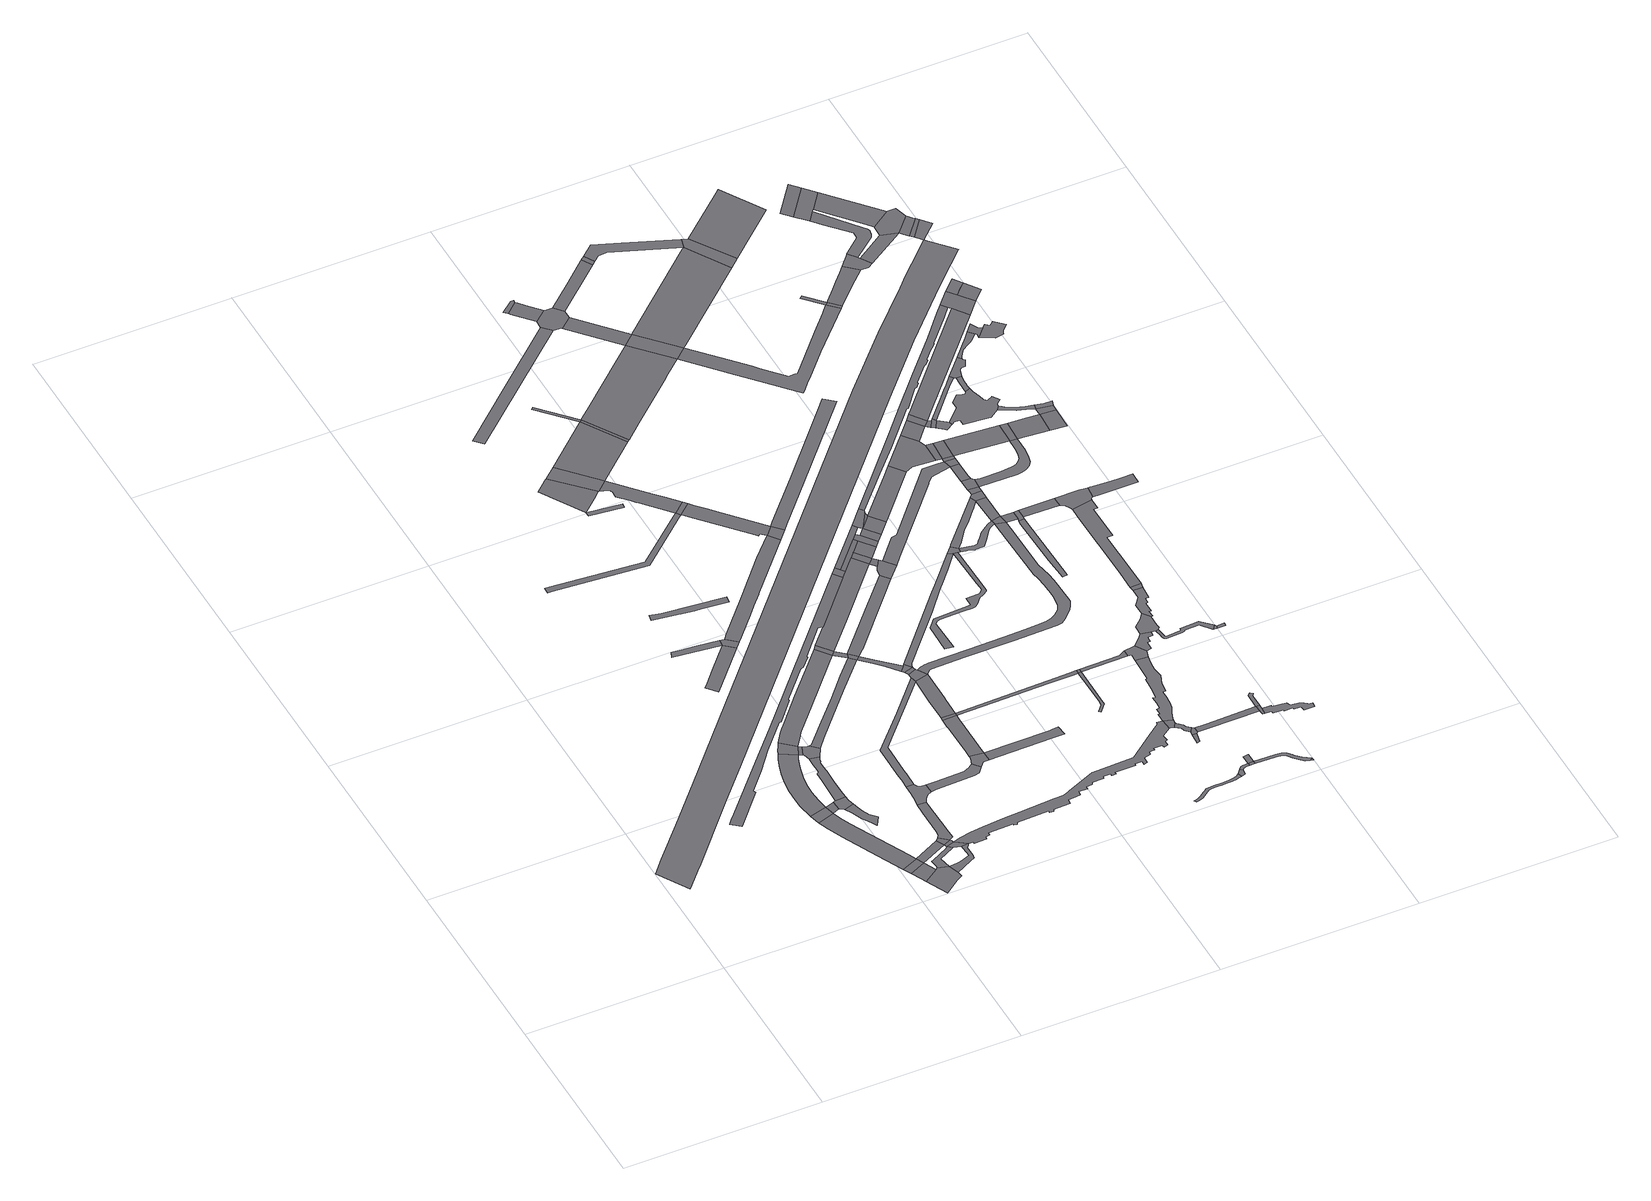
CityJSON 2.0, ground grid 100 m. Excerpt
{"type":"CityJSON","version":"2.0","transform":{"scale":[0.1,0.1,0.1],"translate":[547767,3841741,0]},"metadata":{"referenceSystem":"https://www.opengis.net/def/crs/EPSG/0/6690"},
"CityObjects":{
"road1":{"type":"Road","geometry":[{"type":"MultiSurface","lod":"1","boundaries":[[[0,1,2,3]]]}]},
"road2":{"type":"Road","attributes":{"RoadStructureAttribute.sectionType":"1"},"geometry":[{"type":"MultiSurface","lod":"1","boundaries":[[[4,5,6,3,2,7,8,9,10,11]]]}]},
"road3":{"type":"Road","attributes":{"RoadStructureAttribute.sectionType":"1"},"geometry":[{"type":"MultiSurface","lod":"1","boundaries":[[[12,0,3,13]]]}]},
"road4":{"type":"Road","geometry":[{"type":"MultiSurface","lod":"1","boundaries":[[[11,10,14,15]]]}]},
"road5":{"type":"Road","attributes":{"RoadStructureAttribute.sectionType":"1"},"geometry":[{"type":"MultiSurface","lod":"1","boundaries":[[[16,15,14,17,18,19]]]}]},
"road6":{"type":"Road","attributes":{"RoadStructureAttribute.sectionType":"1"},"geometry":[{"type":"MultiSurface","lod":"1","boundaries":[[[20,21,22,23,24,25,26,27,1,0,28,29,30,31,32,33,34,35]]]}]},
"road7":{"type":"Road","geometry":[{"type":"MultiSurface","lod":"1","boundaries":[[[36,19,18,37,38,39,40,41]]]}]},
"road8":{"type":"Road","geometry":[{"type":"MultiSurface","lod":"1","boundaries":[[[42,43,44,45,12,13,46,47,48]]]}]},
"road9":{"type":"Road","geometry":[{"type":"MultiSurface","lod":"1","boundaries":[[[49,50,51,52,53,54,55,56,57,58,59,48,47]]]}]},
"road10":{"type":"Road","attributes":{"RoadStructureAttribute.sectionType":"1"},"geometry":[{"type":"MultiSurface","lod":"1","boundaries":[[[60,61,62,63,64,65,45,44,66,67,68,69,70,71,72,73,74]]]}]},
"road11":{"type":"Road","geometry":[{"type":"MultiSurface","lod":"1","boundaries":[[[75,76,77,20,35,78]]]}]},
"road12":{"type":"Road","attributes":{"RoadStructureAttribute.sectionType":"1"},"geometry":[{"type":"MultiSurface","lod":"1","boundaries":[[[79,11,15,80]]]}]},
"road13":{"type":"Road","geometry":[{"type":"MultiSurface","lod":"1","boundaries":[[[81,82,83,84,85,86,87,36,41,88,89,90,91]]]}]},
"road14":{"type":"Road","geometry":[{"type":"MultiSurface","lod":"1","boundaries":[[[78,35,92,93]]]}]},
"road15":{"type":"Road","geometry":[{"type":"MultiSurface","lod":"1","boundaries":[[[94,93,92,95,60,74,96,97]]]}]},
"road16":{"type":"Road","geometry":[{"type":"MultiSurface","lod":"1","boundaries":[[[98,99,100,101,102,103,104,105,106,107,108,109,110,111,112,113,114,115,41,40]]]}]},
"road17":{"type":"Road","geometry":[{"type":"MultiSurface","lod":"1","boundaries":[[[116,79,80,117]]]}]},
"road18":{"type":"Road","attributes":{"RoadStructureAttribute.sectionType":"1"},"geometry":[{"type":"MultiSurface","lod":"1","boundaries":[[[118,117,80,81,119]]]}]},
"road19":{"type":"Road","geometry":[{"type":"MultiSurface","lod":"1","boundaries":[[[119,81,91,107,106]]]}]},
"road20":{"type":"Road","attributes":{"RoadStructureAttribute.sectionType":"1"},"geometry":[{"type":"MultiSurface","lod":"1","boundaries":[[[120,121,122,123,116,117,124,125,126,127]]]}]},
"road21":{"type":"Road","attributes":{"RoadStructureAttribute.sectionType":"1"},"geometry":[{"type":"MultiSurface","lod":"1","boundaries":[[[128,129,130,131,132,133,134,135,136]]]}]},
"road22":{"type":"Road","attributes":{"RoadStructureAttribute.sectionType":"1"},"geometry":[{"type":"MultiSurface","lod":"1","boundaries":[[[137,138,139,140,128,141]]]}]},
"road23":{"type":"Road","geometry":[{"type":"MultiSurface","lod":"1","boundaries":[[[142,143,144,145,146,147,148,149,150,151,152,153,154,155,156,157,158,159,160,161,162,163,164,165]]]}]},
"road24":{"type":"Road","geometry":[{"type":"MultiSurface","lod":"1","boundaries":[[[166,167,168,120,127,169,170,171,172,173,174,175]]]}]},
"road25":{"type":"Road","attributes":{"RoadStructureAttribute.sectionType":"1"},"geometry":[{"type":"MultiSurface","lod":"1","boundaries":[[[176,177,178,179,180,181,182,75,78,183,184,185,186,187,188]]]}]},
"road26":{"type":"Road","geometry":[{"type":"MultiSurface","lod":"1","boundaries":[[[189,141,128,136,190,191,192]]]}]},
"road27":{"type":"Road","attributes":{"RoadStructureAttribute.sectionType":"1"},"geometry":[{"type":"MultiSurface","lod":"1","boundaries":[[[193,194,195,196,197,198,199,200,201,202]]]}]},
"road28":{"type":"Road","attributes":{"RoadStructureAttribute.sectionType":"1"},"geometry":[{"type":"MultiSurface","lod":"1","boundaries":[[[203,204,205,206,207,208,209,210]]]}]},
"road29":{"type":"Road","attributes":{"RoadStructureAttribute.sectionType":"1"},"geometry":[{"type":"MultiSurface","lod":"1","boundaries":[[[211,212,213,214,215,216,97,96,217,218,219,220]]]}]},
"road30":{"type":"Road","attributes":{"RoadStructureAttribute.sectionType":"1"},"geometry":[{"type":"MultiSurface","lod":"1","boundaries":[[[221,222,223,224,172,171,225,226,227,228,229]]]}]},
"road31":{"type":"Road","attributes":{"RoadStructureAttribute.sectionType":"1"},"geometry":[{"type":"MultiSurface","lod":"1","boundaries":[[[230,231,232,233,234,235,236,237,238,239,240]]]}]},
"road32":{"type":"Road","attributes":{"RoadStructureAttribute.sectionType":"1"},"geometry":[{"type":"MultiSurface","lod":"1","boundaries":[[[241,242,243,244,245,166,175,246,247,248,249,250]]]}]},
"road33":{"type":"Road","geometry":[{"type":"MultiSurface","lod":"1","boundaries":[[[251,252,253,254,234,255]]]}]},
"road34":{"type":"Road","geometry":[{"type":"MultiSurface","lod":"1","boundaries":[[[256,230,240,257]]]}]},
"road35":{"type":"Road","geometry":[{"type":"MultiSurface","lod":"1","boundaries":[[[258,176,188,259]]]}]},
"road36":{"type":"Road","geometry":[{"type":"MultiSurface","lod":"1","boundaries":[[[260,261,221,229,262,263,264]]]}]},
"road37":{"type":"Road","attributes":{"RoadStructureAttribute.sectionType":"1"},"geometry":[{"type":"MultiSurface","lod":"1","boundaries":[[[259,188,211,265]]]}]},
"road38":{"type":"Road","attributes":{"RoadStructureAttribute.sectionType":"1"},"geometry":[{"type":"MultiSurface","lod":"1","boundaries":[[[266,267,268,269,270,271,192,191,272,273,274,275,276,277]]]}]},
"road39":{"type":"Road","attributes":{"RoadStructureAttribute.sectionType":"1"},"geometry":[{"type":"MultiSurface","lod":"1","boundaries":[[[278,279,280,281,282,260,264,283,284]]]}]},
"road40":{"type":"Road","geometry":[{"type":"MultiSurface","lod":"1","boundaries":[[[265,211,220,285]]]}]},
"road41":{"type":"Road","attributes":{"RoadStructureAttribute.sectionType":"1"},"geometry":[{"type":"MultiSurface","lod":"1","boundaries":[[[286,287,257,240,288,289,290,291,292,293,294,295,296,203,297]]]}]},
"road42":{"type":"Road","geometry":[{"type":"MultiSurface","lod":"1","boundaries":[[[298,278,284,299]]]}]},
"road43":{"type":"Road","attributes":{"RoadStructureAttribute.sectionType":"1"},"geometry":[{"type":"MultiSurface","lod":"1","boundaries":[[[300,285,220,301,302,303,304,305]]]}]},
"road44":{"type":"Road","attributes":{"RoadStructureAttribute.sectionType":"1"},"geometry":[{"type":"MultiSurface","lod":"1","boundaries":[[[306,307,308,309,256,257,310,311]]]}]},
"road45":{"type":"Road","attributes":{"RoadStructureAttribute.sectionType":"1"},"geometry":[{"type":"MultiSurface","lod":"1","boundaries":[[[312,313,314,250,315,316,317,298,299]]]}]},
"road46":{"type":"Road","attributes":{"RoadStructureAttribute.sectionType":"1"},"geometry":[{"type":"MultiSurface","lod":"1","boundaries":[[[318,319,320,321,322,323,324,325,326,327,328,329,330,331,332,333,119,106,334,335,336,337,338,339,340,341,342,343,344,345,346,347,348,349,350,351,352,353,354,355,356,357,358,359,360,361,362,363,364,365,366,367,368,369,370,371,372,373,374,375,376,377,378,379,380,381,382,383,384]]]}]},
"road47":{"type":"Road","geometry":[{"type":"MultiSurface","lod":"1","boundaries":[[[297,203,210,385]]]}]},
"road48":{"type":"Road","attributes":{"RoadStructureAttribute.sectionType":"1"},"geometry":[{"type":"MultiSurface","lod":"1","boundaries":[[[386,387,388,389,390]]]}]},
"road49":{"type":"Road","attributes":{"RoadStructureAttribute.sectionType":"1"},"geometry":[{"type":"MultiSurface","lod":"1","boundaries":[[[391,392,393,394]]]}]},
"road50":{"type":"Road","geometry":[{"type":"MultiSurface","lod":"1","boundaries":[[[395,305,304,392,391]]]}]},
"road51":{"type":"Road","geometry":[{"type":"MultiSurface","lod":"1","boundaries":[[[396,397,306,398]]]}]},
"road52":{"type":"Road","geometry":[{"type":"MultiSurface","lod":"1","boundaries":[[[394,393,241,250,314,399]]]}]},
"road53":{"type":"Road","attributes":{"RoadStructureAttribute.sectionType":"1"},"geometry":[{"type":"MultiSurface","lod":"1","boundaries":[[[400,401,402,403,404,405,264,263]]]}]},
"road54":{"type":"Road","attributes":{"RoadStructureAttribute.sectionType":"1"},"geometry":[{"type":"MultiSurface","lod":"1","boundaries":[[[406,407,408,258,259,409,410,411]]]}]},
"road55":{"type":"Road","attributes":{"RoadStructureAttribute.sectionType":"1"},"geometry":[{"type":"MultiSurface","lod":"1","boundaries":[[[412,413,414,385,210,415,416,417,418,419,266,420]]]}]},
"road56":{"type":"Road","geometry":[{"type":"MultiSurface","lod":"1","boundaries":[[[398,306,311,421]]]}]},
"road57":{"type":"Road","attributes":{"RoadStructureAttribute.sectionType":"1"},"geometry":[{"type":"MultiSurface","lod":"1","boundaries":[[[422,423,265,285,424,425,426,427]]]}]},
"road58":{"type":"Road","attributes":{"function":"1","RoadStructureAttribute.sectionType":"7"},"geometry":[{"type":"MultiSurface","lod":"1","boundaries":[[[428,429,430,431,432,433,434,435,436,437,438,439,440,441,442,443,444,445,446,447,448,449,450,451,452]]]}]},
"road59":{"type":"Road","geometry":[{"type":"MultiSurface","lod":"1","boundaries":[[[420,266,277,453,454]]]}]},
"road60":{"type":"Road","geometry":[{"type":"MultiSurface","lod":"1","boundaries":[[[455,142,165,456,457]]]}]},
"road61":{"type":"Road","geometry":[{"type":"MultiSurface","lod":"1","boundaries":[[[458,459,460,461,299,284,462,463,464,465]]]}]},
"road62":{"type":"Road","geometry":[{"type":"MultiSurface","lod":"1","boundaries":[[[466,457,456,467,468,469]]]}]},
"road63":{"type":"Road","geometry":[{"type":"MultiSurface","lod":"1","boundaries":[[[470,471,472,473,474]]]}]},
"road64":{"type":"Road","attributes":{"RoadStructureAttribute.sectionType":"1"},"geometry":[{"type":"MultiSurface","lod":"1","boundaries":[[[475,476,477,478,395,391,479,480,481,482,483,484,485,486]]]}]},
"road65":{"type":"Road","geometry":[{"type":"MultiSurface","lod":"1","boundaries":[[[487,455,457,488,489]]]}]},
"road66":{"type":"Road","geometry":[{"type":"MultiSurface","lod":"1","boundaries":[[[490,406,411,491]]]}]},
"road67":{"type":"Road","attributes":{"RoadStructureAttribute.sectionType":"1"},"geometry":[{"type":"MultiSurface","lod":"1","boundaries":[[[492,493,494,495,496,398,421,497,498,499,500]]]}]},
"road68":{"type":"Road","attributes":{"RoadStructureAttribute.sectionType":"1"},"geometry":[{"type":"MultiSurface","lod":"1","boundaries":[[[501,502,473,472,503,504,505,506]]]}]},
"road69":{"type":"Road","attributes":{"RoadStructureAttribute.sectionType":"1"},"geometry":[{"type":"MultiSurface","lod":"1","boundaries":[[[491,411,507,508]]]}]},
"road70":{"type":"Road","geometry":[{"type":"MultiSurface","lod":"1","boundaries":[[[508,507,509,510,422,427,511,512,513]]]}]},
"road71":{"type":"Road","attributes":{"RoadStructureAttribute.sectionType":"1"},"geometry":[{"type":"MultiSurface","lod":"1","boundaries":[[[469,490,491,514]]]}]},
"road72":{"type":"Road","geometry":[{"type":"MultiSurface","lod":"1","boundaries":[[[515,516,506,505,517,386,390,518,519,520,521,522,523]]]}]},
"road73":{"type":"Road","geometry":[{"type":"MultiSurface","lod":"1","boundaries":[[[524,525,466,469,514,526,527]]]}]},
"road74":{"type":"Road","geometry":[{"type":"MultiSurface","lod":"1","boundaries":[[[486,528,529,530,531,532,533,534,535,536,537,538,539,540,541,542,543,544,545,546,547,548,549,550,551,552,553,554]]]}]},
"road75":{"type":"Road","geometry":[{"type":"MultiSurface","lod":"1","boundaries":[[[555,556,557,558,559,560,561,562,563,564,565,566,567,568,569,570,571,572,573,574,575,576,577,578,579,580,581]]]}]},
"road76":{"type":"Road","attributes":{"RoadStructureAttribute.sectionType":"1"},"geometry":[{"type":"MultiSurface","lod":"1","boundaries":[[[582,527,526,583]]]}]},
"road77":{"type":"Road","geometry":[{"type":"MultiSurface","lod":"1","boundaries":[[[584,585,586,587,588,589,590,591,592,465]]]}]},
"road78":{"type":"Road","attributes":{"RoadStructureAttribute.sectionType":"1"},"geometry":[{"type":"MultiSurface","lod":"1","boundaries":[[[593,594,595,596,597,598,599,600,601,602,603,604,605,606,607,608,609,610,611,612,613,614,615,399,314,616,617,618,619,620,621,622,623,624,625,626,627,628,629,630,631,632,633,634]]]}]},
"road79":{"type":"Road","attributes":{"RoadStructureAttribute.sectionType":"1"},"geometry":[{"type":"MultiSurface","lod":"1","boundaries":[[[635,521,520,492,636]]]}]},
"road80":{"type":"Road","geometry":[{"type":"MultiSurface","lod":"1","boundaries":[[[637,487,489,582,638,639]]]}]},
"road81":{"type":"Road","geometry":[{"type":"MultiSurface","lod":"1","boundaries":[[[640,638,582,641]]]}]},
"road82":{"type":"Road","geometry":[{"type":"MultiSurface","lod":"1","boundaries":[[[641,582,583,642]]]}]},
"road83":{"type":"Road","geometry":[{"type":"MultiSurface","lod":"1","boundaries":[[[643,458,465,592]]]}]},
"road84":{"type":"Road","attributes":{"RoadStructureAttribute.sectionType":"1"},"geometry":[{"type":"MultiSurface","lod":"1","boundaries":[[[644,645,646,647,648,649,650,651,652,420,454]]]}]},
"road85":{"type":"Road","geometry":[{"type":"MultiSurface","lod":"1","boundaries":[[[384,383,653,654,655,656]]]}]},
"road86":{"type":"Road","geometry":[{"type":"MultiSurface","lod":"1","boundaries":[[[657,555,581,658,659,660]]]}]},
"road87":{"type":"Road","geometry":[{"type":"MultiSurface","lod":"1","boundaries":[[[661,662,663,664]]]}]},
"road88":{"type":"Road","geometry":[{"type":"MultiSurface","lod":"1","boundaries":[[[636,492,500,665]]]}]},
"road89":{"type":"Road","attributes":{"RoadStructureAttribute.sectionType":"1"},"geometry":[{"type":"MultiSurface","lod":"1","boundaries":[[[666,667,668,655,654,669,670,671,672]]]}]},
"road90":{"type":"Road","attributes":{"RoadStructureAttribute.sectionType":"1"},"geometry":[{"type":"MultiSurface","lod":"1","boundaries":[[[673,674,675,523,522,676,677]]]}]},
"road91":{"type":"Road","geometry":[{"type":"MultiSurface","lod":"1","boundaries":[[[672,671,661,664,678,679]]]}]},
"road92":{"type":"Road","geometry":[{"type":"MultiSurface","lod":"1","boundaries":[[[680,681,682,657,660,683,684,685]]]}]},
"road93":{"type":"Road","geometry":[{"type":"MultiSurface","lod":"1","boundaries":[[[686,687,643,592,688]]]}]},
"road94":{"type":"Road","geometry":[{"type":"MultiSurface","lod":"1","boundaries":[[[689,475,486,554,690,691]]]}]},
"road95":{"type":"Road","geometry":[{"type":"MultiSurface","lod":"1","boundaries":[[[692,680,685,693]]]}]},
"road96":{"type":"Road","geometry":[{"type":"MultiSurface","lod":"1","boundaries":[[[694,695,696,680,692]]]}]},
"road97":{"type":"Road","attributes":{"RoadStructureAttribute.sectionType":"1"},"geometry":[{"type":"MultiSurface","lod":"1","boundaries":[[[697,698,699,700,701,702,703,704,705,706,707,708,384,656,709,710,711,712,713,714,715,716,717,718,719,720]]]}]},
"road98":{"type":"Road","attributes":{"RoadStructureAttribute.sectionType":"1"},"geometry":[{"type":"MultiSurface","lod":"1","boundaries":[[[721,722,723,641,642,724,725]]]}]},
"road99":{"type":"Road","attributes":{"RoadStructureAttribute.sectionType":"1"},"geometry":[{"type":"MultiSurface","lod":"1","boundaries":[[[726,727,728,729,730,513,512,731,732,733,734,735,736,737]]]}]},
"road100":{"type":"Road","geometry":[{"type":"MultiSurface","lod":"1","boundaries":[[[738,673,677,739]]]}]},
"road101":{"type":"Road","geometry":[{"type":"MultiSurface","lod":"1","boundaries":[[[740,741,742,743,744,745,746,692,693,747,748,749,750,751,752,753,754]]]}]},
"road102":{"type":"Road","attributes":{"RoadStructureAttribute.sectionType":"1"},"geometry":[{"type":"MultiSurface","lod":"1","boundaries":[[[755,756,679,678,757,758]]]}]},
"road103":{"type":"Road","geometry":[{"type":"MultiSurface","lod":"1","boundaries":[[[759,760,761,686,688,762,697,720,763]]]}]},
"road104":{"type":"Road","geometry":[{"type":"MultiSurface","lod":"1","boundaries":[[[764,765,766,767,768,769,770,771,772,773,691,690,774,775,776,777,778,779,780,781,782,783,593]]]}]},
"road105":{"type":"Road","attributes":{"RoadStructureAttribute.sectionType":"1"},"geometry":[{"type":"MultiSurface","lod":"1","boundaries":[[[784,785,689,691,786,787,788,789,790,791,792,793]]]}]},
"road106":{"type":"Road","attributes":{"RoadStructureAttribute.sectionType":"1"},"geometry":[{"type":"MultiSurface","lod":"1","boundaries":[[[794,795,796,797,759,763,798,799,800,801,802,803]]]}]},
"road107":{"type":"Road","geometry":[{"type":"MultiSurface","lod":"1","boundaries":[[[754,753,804]]]}]},
"road108":{"type":"Road","attributes":{"RoadStructureAttribute.sectionType":"1"},"geometry":[{"type":"MultiSurface","lod":"1","boundaries":[[[805,806,636,665,807,808,809]]]}]},
"road109":{"type":"Road","geometry":[{"type":"MultiSurface","lod":"1","boundaries":[[[810,764,593,634]]]}]},
"road110":{"type":"Road","geometry":[{"type":"MultiSurface","lod":"1","boundaries":[[[755,758,811,812,813,814]]]}]},
"road111":{"type":"Road","geometry":[{"type":"MultiSurface","lod":"1","boundaries":[[[815,721,725,816,817,818,819]]]}]},
"road112":{"type":"Road","geometry":[{"type":"MultiSurface","lod":"1","boundaries":[[[820,821,822,823,794,803,824,825,826,827,828]]]}]},
"road113":{"type":"Road","attributes":{"RoadStructureAttribute.sectionType":"1"},"geometry":[{"type":"MultiSurface","lod":"1","boundaries":[[[829,830,831,832,833,834,835,836,837,838,665,500,839,840,841,842,843,844,845,846,847,848,849]]]}]},
"road114":{"type":"Road","attributes":{"RoadStructureAttribute.sectionType":"1"},"geometry":[{"type":"MultiSurface","lod":"1","boundaries":[[[793,764,810,850]]]}]},
"road115":{"type":"Road","geometry":[{"type":"MultiSurface","lod":"1","boundaries":[[[851,852,853,854,855,856,857,858]]]}]},
"road116":{"type":"Road","geometry":[{"type":"MultiSurface","lod":"1","boundaries":[[[859,860,861,862,755,814]]]}]},
"road117":{"type":"Road","attributes":{"RoadStructureAttribute.sectionType":"1"},"geometry":[{"type":"MultiSurface","lod":"1","boundaries":[[[863,864,738,739,865,866,805,867]]]}]},
"road118":{"type":"Road","geometry":[{"type":"MultiSurface","lod":"1","boundaries":[[[868,784,793,850,869]]]}]},
"road119":{"type":"Road","attributes":{"RoadStructureAttribute.sectionType":"1"},"geometry":[{"type":"MultiSurface","lod":"1","boundaries":[[[810,634,870,871]]]}]},
"road120":{"type":"Road","attributes":{"RoadStructureAttribute.sectionType":"1"},"geometry":[{"type":"MultiSurface","lod":"1","boundaries":[[[872,873,874,868,869,875]]]}]},
"road121":{"type":"Road","geometry":[{"type":"MultiSurface","lod":"1","boundaries":[[[876,877,872,875,878]]]}]},
"road122":{"type":"Road","geometry":[{"type":"MultiSurface","lod":"1","boundaries":[[[871,870,858,857,879,880]]]}]},
"road123":{"type":"Road","attributes":{"RoadStructureAttribute.sectionType":"1"},"geometry":[{"type":"MultiSurface","lod":"1","boundaries":[[[736,877,876,881,882,883]]]}]},
"road124":{"type":"Road","attributes":{"RoadStructureAttribute.sectionType":"1"},"geometry":[{"type":"MultiSurface","lod":"1","boundaries":[[[884,818,817,885,886]]]}]},
"road125":{"type":"Road","attributes":{"RoadStructureAttribute.sectionType":"1"},"geometry":[{"type":"MultiSurface","lod":"1","boundaries":[[[887,888,889,890,891,892,893,894,895,813,812,896,897,898,899,900,901,902,903,904,905,906]]]}]},
"road126":{"type":"Road","attributes":{"RoadStructureAttribute.sectionType":"1"},"geometry":[{"type":"MultiSurface","lod":"1","boundaries":[[[907,908,909,820,828,910,911,912,913,914,915,916,917]]]}]},
"road127":{"type":"Road","geometry":[{"type":"MultiSurface","lod":"1","boundaries":[[[737,736,883,918]]]}]},
"road128":{"type":"Road","attributes":{"RoadStructureAttribute.sectionType":"1"},"geometry":[{"type":"MultiSurface","lod":"1","boundaries":[[[885,737,918,919]]]}]},
"road129":{"type":"Road","geometry":[{"type":"MultiSurface","lod":"1","boundaries":[[[920,921,922,923,924,925,926,825,824,927,928,929,930,931,932,933,934,935,936]]]}]},
"road130":{"type":"Road","attributes":{"RoadStructureAttribute.sectionType":"1"},"geometry":[{"type":"MultiSurface","lod":"1","boundaries":[[[937,815,819,938]]]}]},
"road131":{"type":"Road","geometry":[{"type":"MultiSurface","lod":"1","boundaries":[[[886,885,919,939]]]}]},
"road132":{"type":"Road","geometry":[{"type":"MultiSurface","lod":"1","boundaries":[[[940,907,917,941]]]}]},
"road133":{"type":"Road","geometry":[{"type":"MultiSurface","lod":"1","boundaries":[[[942,937,938,943]]]}]},
"road134":{"type":"Road","attributes":{"RoadStructureAttribute.sectionType":"1"},"geometry":[{"type":"MultiSurface","lod":"1","boundaries":[[[880,879,944,945]]]}]},
"road135":{"type":"Road","geometry":[{"type":"MultiSurface","lod":"1","boundaries":[[[946,947,948,949,950,951,637,639,952,953,954,955,956,957,958,959,960,961,962,963,964,965,966,967,968,969]]]}]},
"road136":{"type":"Road","attributes":{"RoadStructureAttribute.sectionType":"1"},"geometry":[{"type":"MultiSurface","lod":"1","boundaries":[[[943,938,970,971]]]}]},
"road137":{"type":"Road","geometry":[{"type":"MultiSurface","lod":"1","boundaries":[[[936,935,972,973]]]}]},
"road138":{"type":"Road","geometry":[{"type":"MultiSurface","lod":"1","boundaries":[[[974,971,970,975,976]]]}]},
"road139":{"type":"Road","geometry":[{"type":"MultiSurface","lod":"1","boundaries":[[[977,973,972,978]]]}]},
"road140":{"type":"Road","attributes":{"RoadStructureAttribute.sectionType":"1"},"geometry":[{"type":"MultiSurface","lod":"1","boundaries":[[[979,976,975,980,981,982,983]]]}]},
"road141":{"type":"Road","attributes":{"RoadStructureAttribute.sectionType":"1"},"geometry":[{"type":"MultiSurface","lod":"1","boundaries":[[[984,985,986,987,988,989,990,991,992,993,878,875,994,995,996,997,998,999,1000,1001]]]}]},
"road142":{"type":"Road","attributes":{"RoadStructureAttribute.sectionType":"1"},"geometry":[{"type":"MultiSurface","lod":"1","boundaries":[[[1002,1003,1004,1005,1006,1007,1008,1009,1010,1011,1012,1013,1014,940,941]]]}]},
"road143":{"type":"Road","geometry":[{"type":"MultiSurface","lod":"1","boundaries":[[[1015,867,805,809,1016,1017]]]}]},
"road144":{"type":"Road","attributes":{"RoadStructureAttribute.sectionType":"1"},"geometry":[{"type":"MultiSurface","lod":"1","boundaries":[[[1018,939,919,984,1019]]]}]},
"road145":{"type":"Road","geometry":[{"type":"MultiSurface","lod":"1","boundaries":[[[1020,945,944,1021,1022,1010,1009,1023,1024,1025]]]}]},
"road146":{"type":"Road","attributes":{"RoadStructureAttribute.sectionType":"1"},"geometry":[{"type":"MultiSurface","lod":"1","boundaries":[[[1026,1027,1028,1029,1030,974,976,1031,1032,1033,1034,1035]]]}]},
"road147":{"type":"Road","geometry":[{"type":"MultiSurface","lod":"1","boundaries":[[[1036,1037,1038,849,1039]]]}]},
"road148":{"type":"Road","geometry":[{"type":"MultiSurface","lod":"1","boundaries":[[[1040,1041,1042,1043,1044,1045,1046,1047,1048,1049,1050,1051,1052,1053,1054,1055,1056,1057,1058,1059,1060,1061,1062,1063,1064,1065,1066,1067,1068,1069,983,982,1070,1071,1072,1073,1074,1075,1076,1077]]]}]},
"road149":{"type":"Road","geometry":[{"type":"MultiSurface","lod":"1","boundaries":[[[1019,984,1001,1078]]]}]},
"road150":{"type":"Road","geometry":[{"type":"MultiSurface","lod":"1","boundaries":[[[1039,849,848,1079]]]}]},
"road151":{"type":"Road","attributes":{"RoadStructureAttribute.sectionType":"1"},"geometry":[{"type":"MultiSurface","lod":"1","boundaries":[[[1080,1081,1017,1016,1082,1083,1084]]]}]},
"road152":{"type":"Road","attributes":{"RoadStructureAttribute.sectionType":"1"},"geometry":[{"type":"MultiSurface","lod":"1","boundaries":[[[1085,1086,1060,1059,1087,1088,1089,1090,1091,1092]]]}]},
"road153":{"type":"Road","attributes":{"RoadStructureAttribute.sectionType":"1"},"geometry":[{"type":"MultiSurface","lod":"1","boundaries":[[[1093,1094,1095,1096,942,943,1097,1098,1099]]]}]},
"road154":{"type":"Road","attributes":{"RoadStructureAttribute.sectionType":"1"},"geometry":[{"type":"MultiSurface","lod":"1","boundaries":[[[1100,1078,1001,1101,1102]]]}]},
"road155":{"type":"Road","attributes":{"RoadStructureAttribute.sectionType":"1"},"geometry":[{"type":"MultiSurface","lod":"1","boundaries":[[[1103,1104,1105,1106,1025,1024,1107,1108,1109]]]}]},
"road156":{"type":"Road","geometry":[{"type":"MultiSurface","lod":"1","boundaries":[[[1110,1111,1026,1035,1085,1092,1112,1113,1114,1115,1116,1117,1118,1119,1120,1121,1122,1123,1124,1125]]]}]},
"road157":{"type":"Road","attributes":{"RoadStructureAttribute.sectionType":"1"},"geometry":[{"type":"MultiSurface","lod":"1","boundaries":[[[1126,1127,1128,1129,1130,1039,1079,1131,1132]]]}]},
"road158":{"type":"Road","attributes":{"RoadStructureAttribute.sectionType":"1"},"geometry":[{"type":"MultiSurface","lod":"1","boundaries":[[[1133,1134,1135,1136,1077,1076,1137,1138,1139,1140]]]}]},
"road159":{"type":"Road","geometry":[{"type":"MultiSurface","lod":"1","boundaries":[[[1102,1101,1141,1142]]]}]},
"road160":{"type":"Road","geometry":[{"type":"MultiSurface","lod":"1","boundaries":[[[1139,1102,1142,1143]]]}]},
"road161":{"type":"Road","attributes":{"RoadStructureAttribute.sectionType":"1"},"geometry":[{"type":"MultiSurface","lod":"1","boundaries":[[[1144,1140,1139,1143,1145]]]}]},
"road162":{"type":"Road","attributes":{"RoadStructureAttribute.sectionType":"1"},"geometry":[{"type":"MultiSurface","lod":"1","boundaries":[[[1146,1147,1110,1125,1148,1149,1150,1151,1152,1153,1154,1155,1156,1157,1158,1159,1160,1161,1162]]]}]},
"road163":{"type":"Road","geometry":[{"type":"MultiSurface","lod":"1","boundaries":[[[1163,1164,1165,1166,1167,1126,1132,1168,1169,1170,1171]]]}]},
"road164":{"type":"Road","geometry":[{"type":"MultiSurface","lod":"1","boundaries":[[[1172,1173,1174,1175]]]}]},
"road165":{"type":"Road","geometry":[{"type":"MultiSurface","lod":"1","boundaries":[[[1176,1146,1162,1177,1178,1179,1180,1181,1182,1183,1184,1185]]]}]},
"road166":{"type":"Road","attributes":{"RoadStructureAttribute.sectionType":"1"},"geometry":[{"type":"MultiSurface","lod":"1","boundaries":[[[1175,1174,1186,1187,1188,1189]]]}]},
"road167":{"type":"Road","geometry":[{"type":"MultiSurface","lod":"1","boundaries":[[[1190,1191,1192,1193,1194,1195,1196,1197,1187,1186,1198,1199,1200,1201,1163,1171]]]}]},
"road168":{"type":"Road","geometry":[{"type":"MultiSurface","lod":"1","boundaries":[[[1202,1203,1204,1205,1206,1207,1208,1209,1184,1183]]]}]},
"road169":{"type":"Road","geometry":[{"type":"MultiSurface","lod":"1","boundaries":[[[1210,1170,1169,1211,1212]]]}]},
"road170":{"type":"Road","geometry":[{"type":"MultiSurface","lod":"1","boundaries":[[[1213,946,969,1214,1093,1099,1215,1216]]]}]},
"road171":{"type":"Road","geometry":[{"type":"MultiSurface","lod":"1","boundaries":[[[1217,1213,1216,1218,1219]]]}]},
"road172":{"type":"Road","attributes":{"RoadStructureAttribute.sectionType":"1"},"geometry":[{"type":"MultiSurface","lod":"1","boundaries":[[[1189,1188,1220,1221,1222]]]}]},
"road173":{"type":"Road","attributes":{"RoadStructureAttribute.sectionType":"1"},"geometry":[{"type":"MultiSurface","lod":"1","boundaries":[[[1219,1216,1215,1223]]]}]},
"road174":{"type":"Road","geometry":[{"type":"MultiSurface","lod":"1","boundaries":[[[1224,1222,1221,1225,1210,1212,1226,1227]]]}]},
"road175":{"type":"Road","attributes":{"RoadStructureAttribute.sectionType":"7"},"geometry":[{"type":"MultiSurface","lod":"1","boundaries":[[[1228,1229,1226,1212,1230,1231,1232,1233]]]}]},
"road176":{"type":"Road","geometry":[{"type":"MultiSurface","lod":"1","boundaries":[[[1233,1232,1234,1235,1236]]]}]},
"road177":{"type":"Road","attributes":{"RoadStructureAttribute.sectionType":"7"},"geometry":[{"type":"MultiSurface","lod":"1","boundaries":[[[1236,1235,428,1237]]]}]}
},
"vertices":[
[888,761,0],[801,735,0],[814,681,0],[900,710,0],
[1083,308,0],[936,617,0],[914,669,0],[834,625,0],[867,550,0],[955,366,0],[1018,233,0],[1100,271,0],
[933,774,0],[936,724,0],
[1038,193,0],[1119,232,0],
[1149,168,0],[1064,138,0],[1074,117,0],[1150,167,0],
[854,1175,0],[839,1143,0],[824,1103,0],[808,1049,0],[796,996,0],[789,941,0],[786,880,0],[789,816,0],[879,819,0],[876,877,0],[879,933,0],[886,985,0],[900,1044,0],[916,1091,0],[923,1108,0],[934,1130,0],
[1159,176,0],[1127,5,0],[1201,59,0],[1235,79,0],[1230,106,0],[1212,159,0],
[1006,739,0],[1001,764,0],[1000,784,0],[946,779,0],[949,719,0],[959,709,0],[1009,727,0],
[979,672,0],[1003,619,0],[1004,616,0],[1030,573,0],[1043,550,0],[1073,598,0],[1068,603,0],[1042,632,0],[1038,640,0],[1027,660,0],[1017,697,0],
[965,1083,0],[963,1039,0],[964,986,0],[954,979,0],[952,926,0],[948,794,0],[998,809,0],[997,887,0],[1001,977,0],[1001,978,0],[999,984,0],[998,1037,0],[1003,1044,0],[1006,1059,0],[1013,1074,0],
[888,1241,0],[879,1225,0],[862,1196,0],[956,1180,0],
[1235,339,0],[1256,299,0],
[1261,284,0],[1253,274,0],[1169,231,0],[1156,223,0],[1157,213,0],[1162,189,0],[1161,182,0],[1205,194,0],[1199,221,0],[1282,264,0],[1283,265,0],
[952,1121,0],[972,1171,0],
[989,1161,0],[957,1112,0],[1040,1125,0],[1004,1160,0],
[1315,149,0],[1337,160,0],[1337,162,0],[1342,178,0],[1341,213,0],[1341,237,0],[1349,245,0],[1354,255,0],[1356,258,0],[1321,255,0],[1321,248,0],[1322,238,0],[1324,213,0],[1324,185,0],[1310,180,0],[1294,174,0],[1267,165,0],[1232,161,0],
[1250,352,0],[1293,317,0],
[1296,312,0],[1303,297,0],
[1265,592,0],[1263,534,0],[1262,394,0],[1260,369,0],[1299,321,0],[1313,330,0],[1312,367,0],[1310,590,0],
[951,1938,0],[949,1936,0],[836,1806,0],[776,1739,0],[757,1717,0],[798,1666,0],[825,1696,0],[980,1868,0],[1002,1893,0],
[845,1985,0],[764,1994,0],[725,1998,0],[712,1966,0],[955,1973,0],
[1606,2146,0],[1158,1640,0],[891,1342,0],[742,1174,0],[497,902,0],[470,874,0],[450,850,0],[495,812,0],[651,989,0],[645,1004,0],[737,1107,0],[822,1216,0],[954,1363,0],[962,1361,0],[1058,1473,0],[1058,1482,0],[1198,1641,0],[1211,1643,0],[1259,1695,0],[1258,1702,0],[1388,1851,0],[1413,1849,0],[1638,2103,0],[1638,2104,0],
[1275,723,0],[1274,670,0],[1270,624,0],[1318,610,0],[1337,630,0],[1360,643,0],[1359,696,0],[1334,695,0],[1321,702,0],[1311,722,0],
[1310,1732,0],[1243,1656,0],[1094,1490,0],[970,1349,0],[944,1318,0],[923,1294,0],[897,1257,0],[997,1241,0],[1000,1246,0],[1015,1264,0],[1133,1396,0],[1315,1602,0],[1366,1659,0],
[967,1972,0],[1019,1912,0],[1030,1925,0],[979,1970,0],
[876,2208,0],[877,2208,0],[942,2198,0],[974,2199,0],[1109,2185,0],[1110,2203,0],[1112,2220,0],[801,2252,0],[745,2263,0],[739,2229,0],
[1155,2825,0],[888,2593,0],[428,2631,0],[403,2633,0],[401,2601,0],[425,2600,0],[896,2563,0],[1171,2804,0],
[1422,1611,0],[1336,1520,0],[1237,1406,0],[1123,1280,0],[1029,1177,0],[1014,1164,0],[1084,1178,0],[1186,1291,0],[1304,1422,0],[1450,1581,0],
[1606,730,0],[1586,713,0],[1554,700,0],[1411,697,0],[1392,648,0],[1396,648,0],[1585,655,0],[1609,660,0],[1636,692,0],
[734,3288,0],[719,3276,0],[717,3273,0],[662,3226,0],[794,3006,0],[800,3011,0],[801,3013,0],[882,3085,0],[883,3086,0],[908,3109,0],[909,3108,0],
[1617,1365,0],[1452,1181,0],[1276,992,0],[1275,800,0],[1275,772,0],[1313,803,0],[1313,826,0],[1316,995,0],[1487,1182,0],[1625,1335,0],
[964,2961,0],[967,2972,0],[968,2984,0],[799,3005,0],[796,2981,0],
[795,3342,0],[965,3159,0],
[1327,1752,0],[1383,1679,0],
[1619,778,0],[1618,765,0],[1659,718,0],[1690,719,0],[1688,771,0],
[1430,1636,0],
[1458,2506,0],[1350,2394,0],[1204,2227,0],[1196,2218,0],[1163,2181,0],[999,1994,0],[1051,1948,0],[1153,2063,0],[1195,2110,0],[1249,2172,0],[1257,2180,0],[1499,2453,0],
[1619,1049,0],[1618,1005,0],[1618,994,0],[1620,824,0],[1620,800,0],[1688,1021,0],[1688,1049,0],
[1470,1599,0],
[1156,2943,0],[1118,2986,0],[952,3095,0],[955,3092,0],[959,3084,0],[963,3079,0],[961,3041,0],[1009,2989,0],[1028,2967,0],[1038,2957,0],[1148,2833,0],[1214,2877,0],
[1619,1066,0],[1690,1066,0],
[1530,1540,0],[1493,1544,0],[1513,1522,0],[1546,1485,0],[1595,1424,0],[1619,1453,0],
[1040,3562,0],[1032,3554,0],[810,3355,0],[805,3351,0],[1014,3203,0],[1173,3347,0],
[1691,1165,0],[1692,1184,0],[1695,1354,0],[1622,1246,0],[1619,1183,0],[1619,1087,0],
[2477,609,0],[2472,596,0],[2409,547,0],[2279,445,0],[2071,438,0],[2067,437,0],[1920,373,0],[1897,363,0],[1882,358,0],[1840,358,0],[1660,346,0],[1573,340,0],[1509,334,0],[1483,332,0],[1403,321,0],[1343,310,0],[1360,258,0],[1384,258,0],[1381,246,0],[1444,249,0],[1446,264,0],[1468,267,0],[1468,282,0],[1596,288,0],[1596,280,0],[1611,275,0],[1616,288,0],[1778,292,0],[1778,282,0],[1796,280,0],[1803,292,0],[1888,296,0],[1890,321,0],[1915,323,0],[1953,326,0],[1957,349,0],[2000,349,0],[2000,362,0],[2032,365,0],[2037,377,0],[2097,378,0],[2100,393,0],[2124,393,0],[2139,393,0],[2137,382,0],[2139,381,0],[2160,381,0],[2159,393,0],[2264,392,0],[2264,404,0],[2302,405,0],[2300,382,0],[2320,387,0],[2322,422,0],[2354,430,0],[2359,448,0],[2386,448,0],[2386,461,0],[2431,461,0],[2434,446,0],[2435,446,0],[2454,451,0],[2454,479,0],[2466,484,0],[2463,516,0],[2510,549,0],[2505,607,0],
[1232,2858,0],
[1160,4208,0],[842,3924,0],[549,3663,0],[590,3619,0],[1201,4163,0],
[1654,1426,0],[1607,1410,0],[1617,1393,0],[1657,1408,0],
[1626,1461,0],
[892,3743,0],[881,3733,0],[1051,3572,0],
[1665,1401,0],
[1741,720,0],[2011,724,0],[2071,725,0],[2066,780,0],[2033,776,0],[2023,774,0],
[1729,2204,0],[1639,2103,0],[1415,1850,0],[1522,1836,0],[1770,2115,0],[1784,2132,0],
[1313,2766,0],[1296,2785,0],[1252,2835,0],[1176,2799,0],[1198,2775,0],[1414,2534,0],[1424,2522,0],[1433,2531,0],[1499,2554,0],
[1184,3357,0],
[1793,2044,0],[1633,1864,0],[1502,1632,0],[1507,1634,0],[1754,1915,0],[1828,1999,0],
[2967,3967,0],[2967,3966,0],[2964,3963,0],[2846,3847,0],[2788,3789,0],[2728,3727,0],[2506,3501,0],[2234,3206,0],[425,1171,0],[229,952,0],[69,775,0],[4,700,0],[99,540,0],[201,653,0],[202,654,0],[496,987,0],[662,1173,0],[2360,3087,0],[2627,3382,0],[2848,3610,0],[2907,3670,0],[2964,3728,0],[3040,3804,0],[3077,3840,0],[3079,3842,0],
[1510,2466,0],[1545,2505,0],
[1635,2178,0],[1667,2136,0],[1653,2155,0],
[2305,1080,0],[2272,1079,0],[2164,1076,0],[1811,1069,0],[1763,1050,0],[2156,1057,0],[2277,1059,0],[2305,1060,0],
[1793,2312,0],[1728,2204,0],[1755,2234,0],[1808,2293,0],
[1117,4423,0],[1054,4372,0],[1070,4355,0],[1129,4409,0],[1131,4422,0],
[2131,2038,0],[1986,1874,0],[1953,1836,0],[1820,1684,0],[1657,1441,0],[1662,1453,0],[1772,1578,0],[1899,1720,0],[1993,1835,0],[2020,1867,0],[2084,1940,0],[2156,2028,0],
[1830,2398,0],[1814,2337,0],[1848,2375,0],
[1755,2233,0],[1811,2161,0],
[1449,3929,0],[1450,3928,0],[1369,3856,0],[1117,3631,0],[1052,3573,0],[1272,3436,0],[1501,3641,0],[1534,3671,0],[1617,3745,0],
[1164,4370,0],[1137,4400,0],[1078,4346,0],[1114,4306,0],[1163,4251,0],[1223,4303,0],
[1810,2102,0],[1834,2140,0],
[1800,2082,0],[1800,2079,0],[1870,2047,0],[1892,2071,0],[1850,2125,0],
[1863,2221,0],
[1237,4301,0],[1224,4302,0],[1160,4209,0],[1230,4162,0],[1243,4161,0],[1245,4159,0],[1305,4211,0],[1306,4256,0],[1267,4299,0],
[1817,2339,0],[1815,2336,0],[1889,2250,0],[1833,2323,0],
[2162,1800,0],[2163,1756,0],[2144,1735,0],[2132,1735,0],[2074,1732,0],[2074,1685,0],[2019,1682,0],[1882,1675,0],[1842,1627,0],[1839,1472,0],[1881,1468,0],[1877,1635,0],[1877,1640,0],[1889,1653,0],[1907,1658,0],[2023,1661,0],[2069,1662,0],[2087,1665,0],[2102,1675,0],[2107,1681,0],[2119,1695,0],[2131,1710,0],[2154,1721,0],[2176,1733,0],[2181,1743,0],[2179,1837,0],[2176,2026,0],
[2652,138,0],[2637,126,0],[2622,121,0],[2600,118,0],[2561,116,0],[2521,115,0],[2495,114,0],[2477,112,0],[2467,104,0],[2460,99,0],[2433,79,0],[2415,68,0],[2395,63,0],[2403,53,0],[2420,56,0],[2440,64,0],[2472,87,0],[2480,93,0],[2485,97,0],[2500,102,0],[2524,103,0],[2557,104,0],[2575,105,0],[2607,105,0],[2630,108,0],[2642,111,0],[2660,116,0],
[1865,2359,0],[1921,2286,0],
[2306,945,0],[2307,847,0],[2305,835,0],[2303,825,0],[2275,792,0],[2283,782,0],[2320,825,0],[2320,892,0],[2320,1062,0],
[2410,2123,0],[2410,2093,0],[2418,1741,0],[2424,1708,0],[2429,1658,0],[2432,1620,0],[2432,1616,0],[2433,1571,0],[2428,1533,0],[2423,1508,0],[2409,1481,0],[2384,1458,0],[2359,1443,0],[2329,1435,0],[2284,1432,0],[2222,1429,0],[2114,1427,0],[1932,1424,0],[1732,1421,0],[1709,1419,0],[1699,1416,0],[1689,1413,0],[1674,1406,0],[1702,1366,0],[1715,1376,0],[1727,1379,0],[1892,1381,0],[2140,1385,0],[2362,1388,0],[2389,1395,0],[2414,1411,0],[2434,1431,0],[2459,1456,0],[2474,1481,0],[2486,1509,0],[2485,1631,0],[2484,1669,0],[2481,1709,0],[2471,1756,0],[2465,1789,0],[2463,2064,0],[2462,2108,0],
[1305,4210,0],[1507,3983,0],
[1907,2485,0],[1919,2447,0],[1924,2462,0],
[1919,2439,0],[1922,2423,0],
[1978,2351,0],
[2320,1080,0],
[1569,2533,0],[1762,2750,0],[2028,3050,0],[2135,3172,0],[2085,3215,0],[2022,3144,0],[1952,3065,0],[1718,2799,0],[1519,2577,0],
[2523,549,0],[2533,545,0],[2548,572,0],[2550,590,0],
[2672,161,0],[2682,124,0],[2683,139,0],[2684,151,0],
[2583,464,0],[2579,405,0],[2594,408,0],[2604,463,0],
[1678,3799,0],
[2583,528,0],[2575,540,0],[2553,565,0],[2558,522,0],[2563,507,0],[2584,483,0],[2601,509,0],
[1525,4530,0],[1519,4525,0],[1392,4410,0],[1528,4453,0],[1556,4478,0],
[2614,470,0],[2611,500,0],
[2724,182,0],[2696,179,0],[2682,174,0],[2694,161,0],[2709,166,0],[2725,166,0],
[2556,1103,0],[2525,1084,0],[2556,1065,0],
[2163,2075,0],[2189,2023,0],[2193,2048,0],
[2751,182,0],[2751,166,0],
[2751,184,0],[2751,234,0],[2723,231,0],
[2574,1024,0],[2569,892,0],[2559,887,0],[2555,822,0],[2546,757,0],[2533,762,0],[2534,724,0],[2531,689,0],[2516,687,0],[2517,654,0],[2507,654,0],[2505,627,0],[2557,617,0],[2567,640,0],[2582,670,0],[2586,695,0],[2591,738,0],[2591,778,0],[2606,780,0],[2613,833,0],[2632,883,0],[2626,935,0],[2629,978,0],[2636,1020,0],
[2154,2683,0],[2141,2669,0],[2112,2635,0],[1994,2369,0],[2209,2612,0],
[2363,2596,0],[2282,2597,0],[1981,2251,0],[1954,2246,0],[1904,2188,0],[1929,2113,0],[2264,2494,0],[2266,2499,0],[2296,2529,0],[2322,2535,0],[2400,2553,0],[2390,2595,0],
[1544,4546,0],[1575,4495,0],
[2977,99,0],[2960,114,0],[2936,137,0],[2927,146,0],[2909,166,0],[2889,176,0],[2861,180,0],[2857,165,0],[2887,158,0],[2904,146,0],[2921,126,0],[2940,104,0],[2962,81,0],[2982,74,0],[2997,87,0],
[2923,506,0],[2674,501,0],[2665,470,0],[2926,471,0],
[2614,1110,0],[2597,1108,0],[2569,1105,0],[2575,1065,0],[2648,1056,0],
[2407,2148,0],[2380,2133,0],[2363,2120,0],[2350,2110,0],[2330,2095,0],[2308,2069,0],[2293,2052,0],[2283,2037,0],[2271,2035,0],[2266,2034,0],[2216,2019,0],[2233,2016,0],[2256,2006,0],[2258,2006,0],[2301,2007,0],[2326,2040,0],[2367,2093,0],[2382,2108,0],[2384,2108,0],[2395,2115,0],
[2389,2328,0],[2172,2085,0],[2220,2079,0],[2247,2114,0],[2269,2144,0],[2307,2184,0],[2339,2220,0],[2358,2243,0],[2366,2252,0],[2403,2298,0],
[2671,1173,0],[2658,1156,0],[2652,1147,0],[2640,1136,0],[2673,1063,0],[2675,1106,0],[2690,1106,0],[2692,1136,0],[2719,1139,0],[2722,1164,0],
[3000,72,0],
[1975,4402,0],[1963,4392,0],[1693,3812,0],[1901,3997,0],[2109,4183,0],
[2454,2156,0],
[2929,448,0],[2940,448,0],[2941,484,0],[2941,505,0],
[2294,2842,0],[2248,2630,0],[2360,2620,0],[2364,2732,0],[2350,2769,0],
[2739,1292,0],[2722,1267,0],[2700,1247,0],[2675,1225,0],[2744,1159,0],[2759,1164,0],[2767,1174,0],[2766,1194,0],[2766,1257,0],
[2339,3727,0],[2254,3633,0],[2100,3462,0],[2061,3419,0],[2049,3419,0],[2018,3419,0],[1940,3505,0],[1921,3526,0],[1897,3554,0],[1825,3634,0],[1761,3585,0],[1782,3561,0],[1862,3473,0],[2006,3313,0],[2027,3290,0],[2039,3302,0],[2070,3338,0],[2094,3364,0],[2217,3501,0],[2429,3721,0],[2378,3771,0],
[2455,2298,0],
[2515,2067,0],[2516,2034,0],[2521,1797,0],[2527,1669,0],[2552,1672,0],[2546,2016,0],[2545,2092,0],[2515,2092,0],
[2942,576,0],[2952,589,0],[2940,601,0],[2925,588,0],
[1738,4551,0],[1606,4602,0],[1605,4521,0],[1649,4524,0],[1988,4454,0],
[2405,2345,0],[2455,2345,0],
[2520,2107,0],[2520,2156,0],
[2402,2380,0],[2404,2369,0],[2405,2368,0],[2455,2376,0],
[2449,2443,0],[2401,2443,0],[2459,2431,0],
[2545,2107,0],[2545,2156,0],
[2446,2458,0],[2446,2483,0],[2446,2553,0],
[2369,2731,0],[2392,2617,0],[2398,2729,0],
[3144,418,0],[3139,423,0],[3128,434,0],[3126,435,0],[3109,443,0],[3066,447,0],[3059,465,0],[2988,477,0],[2988,482,0],[2974,446,0],[2974,434,0],[3026,432,0],[3026,424,0],[3069,425,0],[3072,415,0],[3096,413,0],[3104,413,0],[3109,390,0],[3162,391,0],[3164,416,0],
[2772,1447,0],[2772,1394,0],[2738,1354,0],[2776,1257,0],[2773,1289,0],[2785,1289,0],[2785,1344,0],[2797,1347,0],[2797,1374,0],[2815,1375,0],[2821,1447,0],
[2446,2595,0],
[2445,2612,0],
[2944,1131,0],[2857,1125,0],[2850,1125,0],[2845,1112,0],[2770,1107,0],[2765,1112,0],[2762,1127,0],[2750,1124,0],[2750,1112,0],[2755,1097,0],[2765,1092,0],[2849,1097,0],[2857,1098,0],[2865,1108,0],[2937,1108,0],[2980,1054,0],[2997,1078,0],
[2362,2920,0],[2418,2847,0],
[2451,2725,0],
[2771,1472,0],[2826,1472,0],
[2388,2949,0],[2444,2876,0],
[2727,2104,0],[2727,2157,0],
[2840,3543,0],[2801,3501,0],[2693,3372,0],[2512,3173,0],[2371,3012,0],[2248,2870,0],[2096,2652,0],[2218,2784,0],[2398,2990,0],[2404,2987,0],[2489,3093,0],[2501,3097,0],[2518,3116,0],[2517,3124,0],[2593,3210,0],[2604,3213,0],[2625,3237,0],[2624,3246,0],[2669,3295,0],[2680,3301,0],[2701,3322,0],[2700,3330,0],[2818,3462,0],[2863,3513,0],
[2439,2829,0],[2460,2866,0],
[2998,1054,0],[3005,1069,0],
[2470,2877,0],[2457,2815,0],[2482,2861,0],
[3042,1070,0],[3043,1052,0],
[2519,2829,0],[2491,2787,0],[2498,2781,0],[2535,2805,0],[2528,2821,0],
[2716,2590,0],[2716,2533,0],[2713,2498,0],[2704,2468,0],[2691,2451,0],[2674,2436,0],[2654,2430,0],[2629,2428,0],[2594,2425,0],[2489,2424,0],[2650,2373,0],[2677,2378,0],[2699,2388,0],[2722,2403,0],[2739,2424,0],[2746,2454,0],[2753,2506,0],[2754,2587,0],
[2825,1605,0],[2824,1697,0],[2823,1817,0],[2853,1817,0],[2852,1843,0],[2851,2012,0],[2873,2013,0],[2873,2073,0],[2768,2054,0],[2768,2007,0],[2769,1891,0],[2770,1687,0],[2771,1571,0],
[2006,4447,0],[2158,4227,0],[2018,4442,0],
[2496,2722,0],[2722,2704,0],
[2852,2157,0],[2747,2096,0],[2760,2074,0],[2875,2083,0],[2887,2088,0],[2893,2154,0],
[2665,3097,0],[2632,3060,0],[2626,3053,0],[2612,3037,0],[2561,2979,0],[2622,3023,0],[2631,3032,0],[2634,3036,0],[2653,3055,0],[2678,3080,0],
[2307,3874,0],[2301,3869,0],[2295,3863,0],[2390,3784,0],
[2774,2834,0],[2781,2843,0],[2793,2851,0],[2800,2858,0],[2778,2894,0],[2772,2889,0],[2768,2887,0],[2762,2884,0],[2759,2883,0],[2752,2879,0],[2749,2878,0],[2745,2879,0],[2743,2881,0],[2739,2884,0],[2737,2888,0],[2734,2897,0],[2728,2918,0],[2721,2940,0],[2715,2962,0],[2711,2985,0],[2686,2973,0],[2676,2960,0],[2666,2963,0],[2647,2970,0],[2641,2973,0],[2617,2949,0],[2602,2935,0],[2602,2909,0],[2602,2895,0],[2594,2887,0],[2550,2814,0],[2567,2813,0],[2578,2812,0],[2578,2782,0],[2711,2769,0],[2713,2768,0],[2758,2801,0],[2775,2823,0],
[2759,2701,0],
[2442,3734,0],
[2286,4681,0],[2254,4652,0],[2284,4341,0],[2325,4378,0],[2419,4463,0],
[2688,3075,0],[2687,3035,0],[2710,2996,0],[2710,3005,0],[2710,3022,0],[2711,3039,0],[2712,3051,0],[2716,3073,0],
[2876,3499,0],[2791,3404,0],[2706,3307,0],[2410,2974,0],[2507,2948,0],[2745,3216,0],[2932,3426,0],
[2852,2694,0],[2910,2574,0],[2916,2689,0],
[3059,2147,0],[3009,2146,0],[2909,2153,0],[2906,2153,0],[2927,2088,0],[3115,2087,0],[3116,2146,0],
[2753,3196,0],[2712,3151,0],[2723,3100,0],[2726,3110,0],[2728,3115,0],[2731,3119,0],[2733,3121,0],[2735,3123,0],[2741,3125,0],[2744,3126,0],[2751,3127,0],[2759,3127,0],[2777,3165,0],[2771,3169,0],[2769,3171,0],[2768,3176,0],
[2558,3970,0],[2530,3938,0],[2486,3891,0],[2452,3853,0],[2397,3792,0],[2538,3833,0],[2623,3913,0],
[2884,2767,0],[2835,2783,0],[2804,2798,0],[2786,2812,0],[2836,2760,0],[2876,2745,0],[2918,2730,0],[2923,2758,0],
[2994,2567,0],[2997,2683,0],
[2999,2716,0],
[2967,2747,0],[3007,2745,0],
[2870,3329,0],[2843,3297,0],[2768,3179,0],[2770,3186,0],[2774,3193,0],[2782,3205,0],[2793,3219,0],[2798,3225,0],[2808,3234,0],[2809,3234,0],[2821,3243,0],[2840,3255,0],[2850,3261,0],[2858,3267,0],[2872,3280,0],[2888,3295,0],[2895,3299,0],
[2614,4035,0],[2610,4030,0],[2585,4001,0],[2583,3999,0],[2569,3983,0],[2661,3911,0],[2689,3929,0],[2655,3982,0],[2648,3992,0],
[2583,4571,0],[2465,4413,0],[2508,4366,0],[2626,4522,0],
[2905,3370,0],[2898,3299,0],[2899,3298,0],[2902,3292,0],[2902,3287,0],[2902,3284,0],[2900,3278,0],[2898,3273,0],[2943,3320,0],[2926,3331,0],
[2561,4308,0],[2601,4360,0],[2609,4370,0],[2679,4462,0],
[2703,4038,0],[2761,4088,0],[2767,4100,0],[2773,4109,0],[2775,4123,0],[2775,4132,0],[2771,4146,0],[2756,4165,0],[2606,4258,0],[2705,4148,0],[2704,4116,0],[2700,4112,0],
[2967,3236,0],[3011,3245,0],[3012,3251,0],[3017,3263,0],[3049,3296,0],[3003,3339,0],[2981,3323,0],[2962,3340,0],
[2802,4081,0],[2884,4057,0],[2886,4058,0],
[2903,3614,0],[2877,3501,0],[2996,3498,0],[2938,3569,0],
[2965,3677,0],[2968,3603,0],[2998,3631,0],
[2780,4173,0],[2806,4144,0],[2901,4213,0],
[3051,3556,0],
[2931,4212,0],[2803,4088,0],[2966,4148,0],[2945,4211,0],
[2985,4123,0],[2970,4140,0],[2897,4045,0],[2902,4039,0],[2920,4019,0],[2995,4112,0],
[2928,4011,0],[2935,4003,0],[3007,4098,0],
[3051,4050,0]
]}
